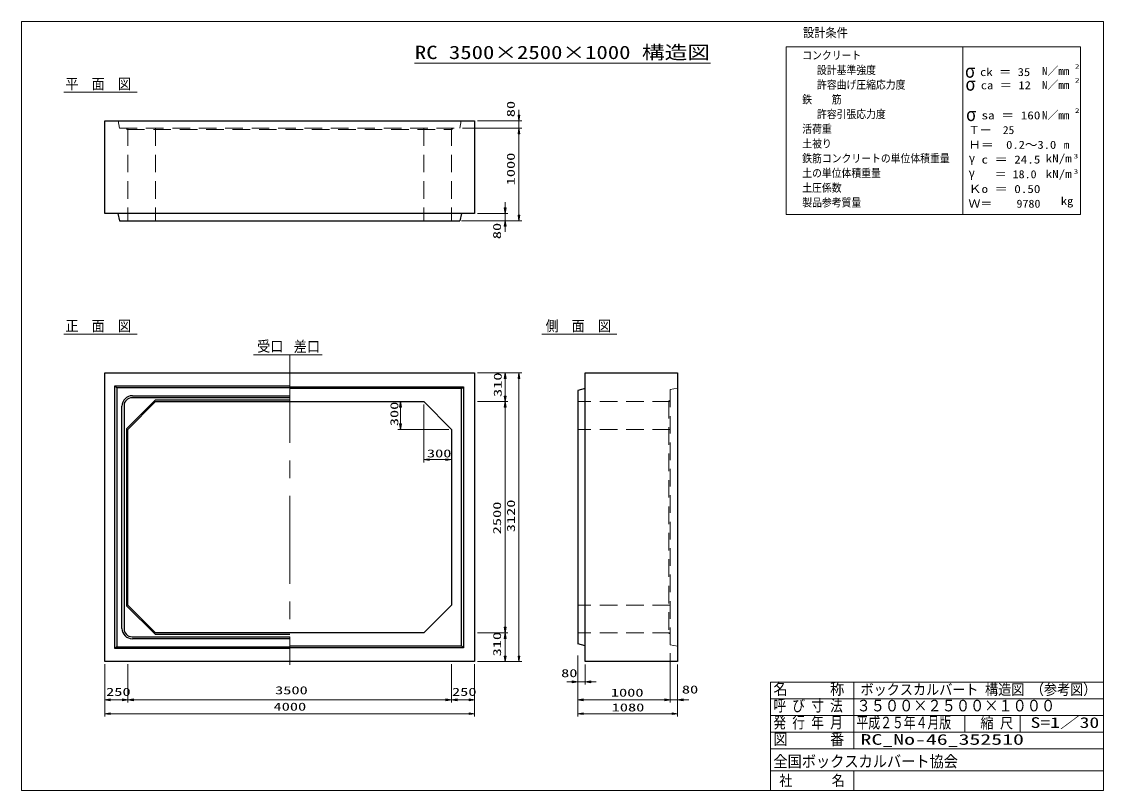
# Model space of a CAD drawing. Units: millimetres on the paper. Extents: x 15 to 405, y 10 to 287.
import ezdxf
from ezdxf.enums import TextEntityAlignment as Align

# ---------------------------------------------------------------- set-up
doc = ezdxf.new("R2010")
doc.units = ezdxf.units.MM
doc.linetypes.add('USER1', pattern=[9.525, 6.35, -3.175])
doc.linetypes.add('USER2', pattern=[50.8, 31.75, -6.35, 6.35, -6.35])
doc.layers.add('0001_02', color=2, linetype='Continuous')
for name, color, linetype, lineweight in [('0_5', 6, 'Continuous', 13), ('BOX', 40, 'Continuous', 25), ('SUNPO', 1, 'Continuous', 13), ('TEXT', 2, 'Continuous', 13)]:
    doc.layers.add(name, color=color, linetype=linetype, lineweight=lineweight)
doc.styles.add('ＭＳ ゴシック', font='')
doc.styles.get('ＭＳ ゴシック').set_extended_font_data('MS Gothic')

msp = doc.modelspace()

# ---------------------------------------------------------------- hatches: boundary and pattern name
at = {"layer": 'SUNPO'}
for points in [[(193.976, 253.246), (194.643, 253.246), (194.31, 251.246)], [(193.976, 246.579), (194.643, 246.579), (194.31, 248.579)], [(193.976, 246.579), (194.643, 246.579), (194.31, 248.579)], [(188.976, 219.912), (189.643, 219.912), (189.31, 217.912)], [(188.976, 213.246), (189.643, 213.246), (189.31, 215.246)], [(193.976, 217.246), (194.643, 217.246), (194.31, 215.246)], [(188.976, 158.412), (189.643, 158.412), (189.31, 160.412)], [(193.976, 158.412), (194.643, 158.412), (194.31, 160.412)], [(151.278, 148.079), (151.944, 148.079), (151.611, 150.079)], [(188.976, 152.079), (189.643, 152.079), (189.31, 150.079)], [(188.976, 148.079), (189.643, 148.079), (189.31, 150.079)], [(151.278, 142.079), (151.944, 142.079), (151.611, 140.079)], [(161.976, 129.495), (161.976, 128.828), (159.976, 129.162)], [(167.976, 129.495), (167.976, 128.828), (169.976, 129.162)], [(188.976, 68.746), (189.643, 68.746), (189.31, 66.746)], [(188.976, 64.746), (189.643, 64.746), (189.31, 66.746)], [(188.976, 58.412), (189.643, 58.412), (189.31, 56.412)], [(193.976, 58.412), (194.643, 58.412), (194.31, 56.412)], [(213.51, 49.47), (213.51, 48.803), (215.51, 49.136)], [(220.176, 49.47), (220.176, 48.803), (218.176, 49.136)], [(46.976, 42.961), (46.976, 42.294), (44.976, 42.627)], [(51.31, 42.961), (51.31, 42.294), (53.31, 42.627)], [(55.31, 42.961), (55.31, 42.294), (53.31, 42.627)], [(167.976, 42.961), (167.976, 42.294), (169.976, 42.627)], [(171.976, 42.961), (171.976, 42.294), (169.976, 42.627)], [(176.31, 42.961), (176.31, 42.294), (178.31, 42.627)], [(217.51, 42.961), (217.51, 42.294), (215.51, 42.627)], [(246.843, 42.961), (246.843, 42.294), (248.843, 42.627)], [(246.843, 42.961), (246.843, 42.294), (248.843, 42.627)], [(253.51, 42.961), (253.51, 42.294), (251.51, 42.627)], [(46.976, 37.961), (46.976, 37.294), (44.976, 37.627)], [(176.31, 37.961), (176.31, 37.294), (178.31, 37.627)], [(217.51, 37.961), (217.51, 37.294), (215.51, 37.627)], [(249.51, 37.961), (249.51, 37.294), (251.51, 37.627)]]:
    msp.add_hatch(color=256, dxfattribs=at).paths.add_polyline_path(points)

# ---------------------------------------------------------------- linework, layer by layer
at = {"layer": '0_5'}
for p, q in [((15, 287), (405, 287)), ((15, 10), (15, 287)), ((405, 287), (405, 10)), ((285, 49), (405, 49)), ((285, 49), (285, 10)), ((315, 49), (315, 25)), ((285, 43), (405, 43)), ((405, 43), (285, 43)), ((285, 37), (405, 37)), ((405, 37), (285, 37)), ((355, 37), (355, 31)), ((375, 37), (375, 31)), ((285, 31), (405, 31)), ((405, 31), (285, 31)), ((285, 25), (405, 25)), ((405, 25), (285, 25)), ((285, 17), (405, 17)), ((315, 17), (315, 10)), ((405, 10), (15, 10))]:
    msp.add_line(p, q, dxfattribs=at)
at = {"layer": 'BOX', "color": 6}
for p, q in [((44.976, 217.912), (44.976, 251.246)), ((44.976, 251.246), (178.31, 251.246)), ((178.31, 251.246), (178.31, 217.912)), ((178.31, 217.912), (44.976, 217.912)), ((49.643, 217.912), (50.31, 215.246)), ((50.31, 215.246), (172.976, 215.246)), ((173.643, 217.912), (172.976, 215.246)), ((44.976, 56.412), (44.976, 160.412)), ((44.976, 160.412), (178.31, 160.412)), ((178.31, 160.412), (178.31, 56.412)), ((218.176, 56.396), (218.176, 160.412)), ((218.176, 160.412), (251.51, 160.412)), ((251.51, 160.412), (251.51, 56.396)), ((218.176, 154.746), (215.51, 154.079)), ((215.51, 154.079), (215.51, 62.746)), ((53.31, 140.079), (63.31, 150.079)), ((63.31, 150.079), (159.976, 150.079)), ((159.976, 150.079), (169.976, 140.079)), ((53.31, 76.746), (53.31, 140.079)), ((169.976, 140.079), (169.976, 76.746)), ((63.31, 66.746), (53.31, 76.746)), ((169.976, 76.746), (159.976, 66.746)), ((159.976, 66.746), (63.31, 66.746)), ((218.176, 62.079), (215.51, 62.746)), ((178.31, 56.412), (44.976, 56.412)), ((251.51, 56.396), (218.176, 56.396))]:
    msp.add_line(p, q, dxfattribs=at)
at = {"layer": 'BOX', "color": 2, "linetype": 'USER1', "lineweight": 13}
for p, q in [((49.81, 251.246), (50.31, 248.579)), ((173.476, 251.246), (172.976, 248.579)), ((50.31, 248.579), (172.976, 248.579)), ((52.787, 248.579), (52.964, 248.079)), ((52.964, 248.079), (170.21, 248.079)), ((53.31, 248.579), (53.31, 215.246)), ((63.31, 248.579), (63.31, 215.246)), ((159.976, 248.579), (159.976, 215.246)), ((169.976, 248.579), (169.976, 215.246)), ((170.21, 248.079), (170.425, 248.579)), ((251.51, 154.912), (248.843, 154.412)), ((248.843, 154.412), (248.843, 62.412)), ((248.843, 150.079), (215.51, 150.079)), ((248.843, 150.597), (248.343, 150.398)), ((248.343, 150.398), (248.343, 66.519)), ((248.843, 140.079), (215.51, 140.079)), ((248.843, 76.746), (215.51, 76.746)), ((248.843, 66.746), (215.51, 66.746)), ((248.343, 66.519), (248.843, 66.342)), ((251.51, 61.912), (248.843, 62.412))]:
    msp.add_line(p, q, dxfattribs=at)
at = {"layer": 'BOX', "color": 2, "lineweight": 13}
msp.add_line((98.56, 166.948), (123.31, 166.948), dxfattribs=at)
at = {"layer": 'BOX', "color": 2, "linetype": 'USER2', "lineweight": 13}
msp.add_line((111.643, 166.948), (111.643, 55.272), dxfattribs=at)
at = {"layer": 'BOX'}
for p, q in [((48.643, 155.746), (49.31, 155.079)), ((48.643, 61.079), (48.643, 155.746)), ((48.643, 155.746), (111.643, 155.746)), ((111.643, 155.079), (49.31, 155.079)), ((49.31, 155.079), (49.31, 61.746)), ((54.943, 152.212), (111.643, 152.212)), ((111.643, 155.412), (174.31, 155.412)), ((173.643, 154.746), (111.643, 154.746)), ((173.643, 154.746), (174.31, 155.412)), ((173.643, 62.079), (173.643, 154.746)), ((174.31, 155.412), (174.31, 61.412)), ((51.176, 68.379), (51.176, 148.446)), ((51.91, 148.579), (51.91, 68.246)), ((63.102, 150.579), (52.81, 140.286)), ((111.643, 151.479), (54.81, 151.479)), ((111.643, 150.579), (63.102, 150.579)), ((52.81, 140.286), (52.81, 76.538)), ((52.81, 76.538), (63.102, 66.246)), ((54.81, 65.346), (111.643, 65.346)), ((111.643, 64.612), (54.943, 64.612)), ((63.102, 66.246), (111.643, 66.246)), ((49.31, 61.746), (48.643, 61.079)), ((111.643, 61.079), (48.643, 61.079)), ((49.31, 61.746), (111.643, 61.746)), ((111.643, 62.079), (173.643, 62.079)), ((174.31, 61.412), (111.643, 61.412)), ((173.643, 62.079), (174.31, 61.412))]:
    msp.add_line(p, q, dxfattribs=at)
for centre, radius, start, end in [((54.943, 148.446), 3.767, 90, 180), ((54.81, 148.579), 2.9, 90, 180), ((54.943, 68.379), 3.767, 180, 270), ((54.81, 68.246), 2.9, 180, 270)]:
    msp.add_arc(centre, radius, start, end, dxfattribs=at)
at = {"layer": 'SUNPO'}
for p, q in [((194.31, 253.246), (194.31, 255.246)), ((179.31, 251.246), (195.31, 251.246)), ((194.31, 248.579), (194.31, 251.246)), ((173.976, 248.579), (195.31, 248.579)), ((173.976, 248.579), (195.31, 248.579)), ((194.31, 246.579), (194.31, 217.246)), ((194.31, 246.579), (194.31, 244.579)), ((189.31, 219.912), (189.31, 221.912)), ((173.643, 215.246), (195.31, 215.246)), ((173.643, 215.246), (190.31, 215.246)), ((179.31, 217.912), (190.31, 217.912)), ((189.31, 217.912), (189.31, 215.246)), ((189.31, 213.246), (189.31, 211.246)), ((179.31, 160.412), (190.31, 160.412)), ((179.31, 160.412), (195.31, 160.412)), ((189.31, 158.412), (189.31, 152.079)), ((194.31, 158.412), (194.31, 58.412)), ((158.976, 150.079), (150.611, 150.079)), ((159.976, 149.079), (159.976, 128.162)), ((179.31, 150.079), (190.31, 150.079)), ((179.31, 150.079), (190.31, 150.079)), ((151.611, 142.079), (151.611, 148.079)), ((189.31, 148.079), (189.31, 68.746)), ((168.976, 140.079), (150.611, 140.079)), ((169.976, 139.079), (169.976, 128.162)), ((161.976, 129.162), (167.976, 129.162)), ((179.31, 66.746), (190.31, 66.746)), ((179.31, 66.746), (190.31, 66.746)), ((189.31, 64.746), (189.31, 58.412)), ((215.51, 58.579), (215.51, 36.627)), ((215.51, 58.579), (215.51, 41.627)), ((215.51, 58.579), (215.51, 48.136)), ((248.843, 59.412), (248.843, 41.627)), ((248.843, 59.412), (248.843, 41.627)), ((44.976, 55.412), (44.976, 36.627)), ((44.976, 55.412), (44.976, 41.627)), ((53.31, 55.412), (53.31, 41.627)), ((53.31, 55.412), (53.31, 41.627)), ((169.976, 55.412), (169.976, 41.627)), ((169.976, 55.412), (169.976, 41.627)), ((178.31, 55.412), (178.31, 36.627)), ((178.31, 55.412), (178.31, 41.627)), ((179.31, 56.412), (190.31, 56.412)), ((179.31, 56.412), (195.31, 56.412)), ((218.176, 55.396), (218.176, 48.136)), ((251.51, 55.396), (251.51, 41.627)), ((251.51, 55.396), (251.51, 36.627)), ((213.51, 49.136), (211.51, 49.136)), ((215.51, 49.136), (218.176, 49.136)), ((220.176, 49.136), (222.176, 49.136)), ((51.31, 42.627), (46.976, 42.627)), ((55.31, 42.627), (167.976, 42.627)), ((171.976, 42.627), (176.31, 42.627)), ((217.51, 42.627), (246.843, 42.627)), ((246.843, 42.627), (244.843, 42.627)), ((248.843, 42.627), (251.51, 42.627)), ((253.51, 42.627), (255.51, 42.627)), ((46.976, 37.627), (176.31, 37.627)), ((249.51, 37.627), (217.51, 37.627))]:
    msp.add_line(p, q, dxfattribs=at)
for points in [[(193.976, 253.246), (194.643, 253.246), (194.31, 251.246)], [(193.976, 246.579), (194.643, 246.579), (194.31, 248.579)], [(193.976, 246.579), (194.643, 246.579), (194.31, 248.579)], [(188.976, 219.912), (189.643, 219.912), (189.31, 217.912)], [(188.976, 213.246), (189.643, 213.246), (189.31, 215.246)], [(193.976, 217.246), (194.643, 217.246), (194.31, 215.246)], [(188.976, 158.412), (189.643, 158.412), (189.31, 160.412)], [(193.976, 158.412), (194.643, 158.412), (194.31, 160.412)], [(151.278, 148.079), (151.944, 148.079), (151.611, 150.079)], [(188.976, 152.079), (189.643, 152.079), (189.31, 150.079)], [(188.976, 148.079), (189.643, 148.079), (189.31, 150.079)], [(151.278, 142.079), (151.944, 142.079), (151.611, 140.079)], [(161.976, 129.495), (161.976, 128.828), (159.976, 129.162)], [(167.976, 129.495), (167.976, 128.828), (169.976, 129.162)], [(188.976, 68.746), (189.643, 68.746), (189.31, 66.746)], [(188.976, 64.746), (189.643, 64.746), (189.31, 66.746)], [(188.976, 58.412), (189.643, 58.412), (189.31, 56.412)], [(193.976, 58.412), (194.643, 58.412), (194.31, 56.412)], [(213.51, 49.47), (213.51, 48.803), (215.51, 49.136)], [(220.176, 49.47), (220.176, 48.803), (218.176, 49.136)], [(46.976, 42.961), (46.976, 42.294), (44.976, 42.627)], [(51.31, 42.961), (51.31, 42.294), (53.31, 42.627)], [(55.31, 42.961), (55.31, 42.294), (53.31, 42.627)], [(167.976, 42.961), (167.976, 42.294), (169.976, 42.627)], [(171.976, 42.961), (171.976, 42.294), (169.976, 42.627)], [(176.31, 42.961), (176.31, 42.294), (178.31, 42.627)], [(217.51, 42.961), (217.51, 42.294), (215.51, 42.627)], [(246.843, 42.961), (246.843, 42.294), (248.843, 42.627)], [(246.843, 42.961), (246.843, 42.294), (248.843, 42.627)], [(253.51, 42.961), (253.51, 42.294), (251.51, 42.627)], [(46.976, 37.961), (46.976, 37.294), (44.976, 37.627)], [(176.31, 37.961), (176.31, 37.294), (178.31, 37.627)], [(217.51, 37.961), (217.51, 37.294), (215.51, 37.627)], [(249.51, 37.961), (249.51, 37.294), (251.51, 37.627)]]:
    msp.add_lwpolyline(points, close=True, dxfattribs=at)
at = {"layer": 'TEXT', "color": 6}
for p, q in [((290.673, 277.948), (354.334, 277.948)), ((290.673, 217.466), (290.673, 277.948)), ((354.334, 217.466), (354.334, 277.948)), ((354.334, 277.948), (354.334, 217.466)), ((354.334, 277.948), (396.774, 277.948)), ((396.774, 277.948), (396.774, 217.466)), ((354.334, 217.466), (290.673, 217.466)), ((396.774, 217.466), (354.334, 217.466))]:
    msp.add_line(p, q, dxfattribs=at)
at = {"layer": 'TEXT', "color": 3}
for p, q in [((156.667, 272), (263.333, 272)), ((30.172, 261.579), (56.697, 261.579)), ((30.172, 174.412), (56.688, 174.412)), ((202.497, 174.412), (229.643, 174.412))]:
    msp.add_line(p, q, dxfattribs=at)

# ---------------------------------------------------------------- texts
at = {"layer": '0001_02', "style": 'ＭＳ ゴシック'}
for s, height, width, p in [('設計条件', 3.299, 0.9, (296.705, 280.407)), ('コンクリート', 2.886, 0.9, (296.442, 272.552)), ('設計基準強度', 2.886, 0.9, (301.747, 267.247)), ('2', 1.649, 1.5, (394.732, 269.53)), ('2', 1.649, 1.5, (394.732, 264.512)), ('鉄\u3000\u3000筋', 2.886, 0.9, (296.442, 256.637)), ('許容引張応力度', 2.886, 0.9, (301.747, 251.332)), ('2', 1.649, 1.5, (394.732, 253.615)), ('活荷重', 2.886, 0.9, (296.442, 246.027)), ('土被り', 2.886, 0.9, (296.442, 240.722)), ('鉄筋コンクリートの単位体積重量', 2.886, 0.9, (296.442, 235.417)), ('土の単位体積重量', 2.886, 0.9, (296.442, 230.112)), ('γ', 3.299, 0.9, (356.43, 229.897)), ('    ＝ 18.0', 2.886, 1.1, (357.153, 229.703)), ('土圧係数', 2.886, 0.9, (296.442, 224.807)), ('Ｋo ＝ 0.50', 2.886, 1.2, (356.36, 224.398)), ('製品参考質量', 2.886, 0.9, (296.442, 219.502)), ('Ｗ＝\u3000\u30009780', 2.886, 1.1, (356.36, 219.093)), ('   kg', 2.886, 1.15, (382.886, 220.093))]:
    msp.add_text(s, height=height, dxfattribs=dict(at, width=width)).set_placement(p, align=Align.BOTTOM_LEFT)
msp.add_text('    m', height=2.886, dxfattribs=at).set_placement((382.886, 240.314), align=Align.BOTTOM_LEFT)
at = {"layer": 'SUNPO', "color": 2, "style": 'ＭＳ ゴシック', "width": 1.5}
for s, p in [('80', (193.664, 252.556)), ('1000', (193.664, 228.012)), ('80', (188.699, 208.612)), ('310', (188.945, 151.747)), ('300', (151.666, 141.222)), ('2500', (188.718, 102.268)), ('3120', (193.725, 103.009)), ('310', (188.718, 58.265))]:
    msp.add_text(s, height=2.886, rotation=90, dxfattribs=at).set_placement(p, align=Align.BOTTOM_LEFT)
for s, p in [('300', (161.119, 129.107)), ('80', (209.506, 49.923)), ('250', (45.457, 43.187)), ('3500', (106.38, 43.748)), ('250', (170.16, 43.187)), ('80', (253.04, 44.029)), ('1000', (227.437, 42.906)), ('4000', (105.818, 37.854)), ('1080', (227.718, 37.574))]:
    msp.add_text(s, height=2.886, dxfattribs=at).set_placement(p, align=Align.BOTTOM_LEFT)
at = {"layer": 'TEXT', "style": 'ＭＳ ゴシック', "width": 1.25}
msp.add_text('RC 3500×2500×1000 構造図', height=4.811, dxfattribs=at).set_placement((210, 272.075), align=Align.BOTTOM_CENTER)
at = {"layer": 'TEXT', "style": 'ＭＳ ゴシック'}
for s, height, width, p in [('σ', 4.948, 0.9, (355.111, 265.311)), ('  ck ＝ 35', 2.886, 1.15, (356.038, 266.534)), ('平\u3000面\u3000図', 3.848, 0.9, (30.797, 261.464)), ('許容曲げ圧縮応力度', 2.886, 0.9, (301.747, 261.942)), ('σ', 4.948, 0.9, (355.264, 260.641)), ('  ca ＝ 12', 2.886, 1.15, (356.284, 261.763)), ('σ', 4.948, 0.9, (355.494, 249.693)), ('  sa ＝ 160', 2.886, 1.2, (356.36, 250.924)), ('Ｔー\u300025', 2.886, 1.05, (356.36, 245.619)), ('Ｈ＝\u30000.2～3.0', 2.886, 1.15, (356.36, 240.314)), ('γ', 3.299, 0.9, (356.495, 235.209)), ('  c ＝ 24.5', 2.886, 1.2, (356.36, 235.009)), ('kN/m', 2.886, 1.2, (384.168, 235.388)), ('3', 1.649, 1.5, (394.268, 237.216)), ('kN/m', 2.886, 1.2, (384.168, 229.839)), ('3', 1.649, 1.5, (394.268, 231.667)), ('正\u3000面\u3000図', 3.848, 0.9, (30.797, 174.297)), ('側\u3000面\u3000図', 3.848, 0.9, (203.879, 174.297)), ('受口', 3.848, 0.9, (99.936, 166.932)), ('差口', 3.848, 0.9, (113.111, 166.882)), ('名      称', 4.169, 0.9, (286.042, 43.212)), ('ボックスカルバート 構造図 （参考図）', 3.848, 0.9, (317.458, 43.26)), ('呼 び 寸 法', 4.169, 0.8, (286.042, 37.212)), ('３５００×２５００×１０００', 4.169, 0.9, (316.014, 37.212)), ('発 行 年 月', 4.169, 0.8, (286.042, 31.116)), ('平成２５年４月版', 4.169, 0.75, (315.989, 31.116)), ('縮 尺', 3.848, 0.9, (360.659, 31.177)), ('S=1／30', 3.848, 1.35, (378.752, 31.346)), ('図      番', 4.169, 0.9, (286.042, 25.116)), ('RC_No-46_352510', 3.848, 1.5, (317.458, 25.26)), ('全国ボックスカルバート協会', 4.169, 0.9, (286.042, 17.116)), ('社\u3000\u3000\u3000名', 3.848, 0.9, (288.156, 10.468))]:
    msp.add_text(s, height=height, dxfattribs=dict(at, width=width)).set_placement(p, align=Align.BOTTOM_LEFT)
for p in [(382.886, 266.905), (382.886, 261.886), (382.886, 250.99)]:
    msp.add_text('N／mm', height=2.886, dxfattribs=at).set_placement(p, align=Align.BOTTOM_LEFT)

doc.saveas('drawing.dxf')
